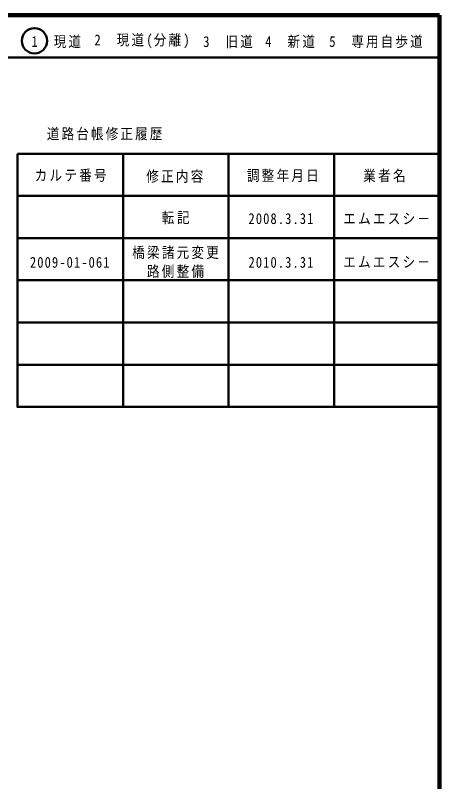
# Model space of a CAD drawing. Units: millimetres on the paper, enlarged 1000 times. Extents: x 40000 to 680000, y 20000 to 380000.
# Drawn here: x 579500 to 680000, y 198357 to 380000 of the extents above; entities that cross this region are included whole.
import ezdxf

# ---------------------------------------------------------------- set-up
doc = ezdxf.new("R2010")
doc.units = ezdxf.units.MM
doc.header["$LTSCALE"] = 1000
for name, color, linetype, lineweight in [('M-TTL', 2, 'Continuous', 140), ('M-TTL-FRAM', 2, 'Continuous', 50), ('M-TTL-LINE', 7, 'Continuous', 50)]:
    doc.layers.add(name, color=color, linetype=linetype, lineweight=lineweight)
doc.layers.add('M-TTL-TXT', color=7, linetype='Continuous')
doc.styles.add('ＭＳ ゴシック', font='')
doc.styles.get('ＭＳ ゴシック').set_extended_font_data('MS Gothic')

msp = doc.modelspace()

# ---------------------------------------------------------------- linework, layer by layer
at = {"layer": 'M-TTL'}
for p, q in [((680000, 380000), (40000, 380000)), ((680000, 20000), (680000, 380000))]:
    msp.add_line(p, q, dxfattribs=at)
at = {"layer": 'M-TTL-FRAM'}
msp.add_line((580000, 347197), (680000, 347197), dxfattribs=at)
msp.add_lwpolyline([(580000, 347197), (580000, 287197), (680000, 287197)], dxfattribs=at)
at = {"layer": 'M-TTL-LINE'}
for p, q in [((40000, 370000), (680000, 370000)), ((605000, 347197), (605000, 287197)), ((630000, 347197), (630000, 287197)), ((655000, 347197), (655000, 287197)), ((580000, 337197), (680000, 337197)), ((580000, 327197), (680000, 327197)), ((580000, 317197), (680000, 317197)), ((580000, 307197), (680000, 307197)), ((580000, 297197), (680000, 297197))]:
    msp.add_line(p, q, dxfattribs=at)
msp.add_circle((584031, 373958), 3000, dxfattribs=at)

# ---------------------------------------------------------------- texts
at = {"layer": 'M-TTL-TXT', "char_height": 2566, "attachment_point": 7, "style": 'ＭＳ ゴシック'}
for s, insert in [('\\T1.18;\\W0.85;1\u3000現道', (583323, 372208)), ('\\T1.18;\\W0.85;2\u3000現道(分離)', (598244, 372208)), ('\\T1.18;\\W0.85;3\u3000旧道', (623996, 372208)), ('\\T1.18;\\W0.85;4\u3000新道', (638699, 372208)), ('\\T1.17;\\W0.85;5\u3000専用自歩道', (653853, 372208)), ('\\T1.17;\\W0.85;道路台帳修正履歴', (586968, 350363)), ('\\T1.18;\\W0.85;カルテ番号', (584089, 340527)), ('\\T1.18;\\W0.85;修正内容', (610509, 340273)), ('\\T1.18;\\W0.85;調整年月日', (634339, 340447)), ('\\T1.19;\\W0.85;業者名', (661884, 340447)), ('\\T1.22;\\W0.85;転記', (614175, 330495)), ('\\T1.17;\\W0.85;2008.3.31', (634712, 330495)), ('\\T1.18;\\W0.85;エムエスシ－', (657175, 330439)), ('\\T1.18;\\W0.85;橋梁諸元変更', (607175, 322224)), ('\\T1.17;\\W0.85;2009-01-061', (582962, 320140)), ('\\T1.17;\\W0.85;2010.3.31', (634712, 320140)), ('\\T1.18;\\W0.85;エムエスシ－', (657175, 320140)), ('\\T1.18;\\W0.85;路側整備', (610675, 317768))]:
    msp.add_mtext(s, dxfattribs=dict(at, insert=insert))

doc.saveas('drawing.dxf')
